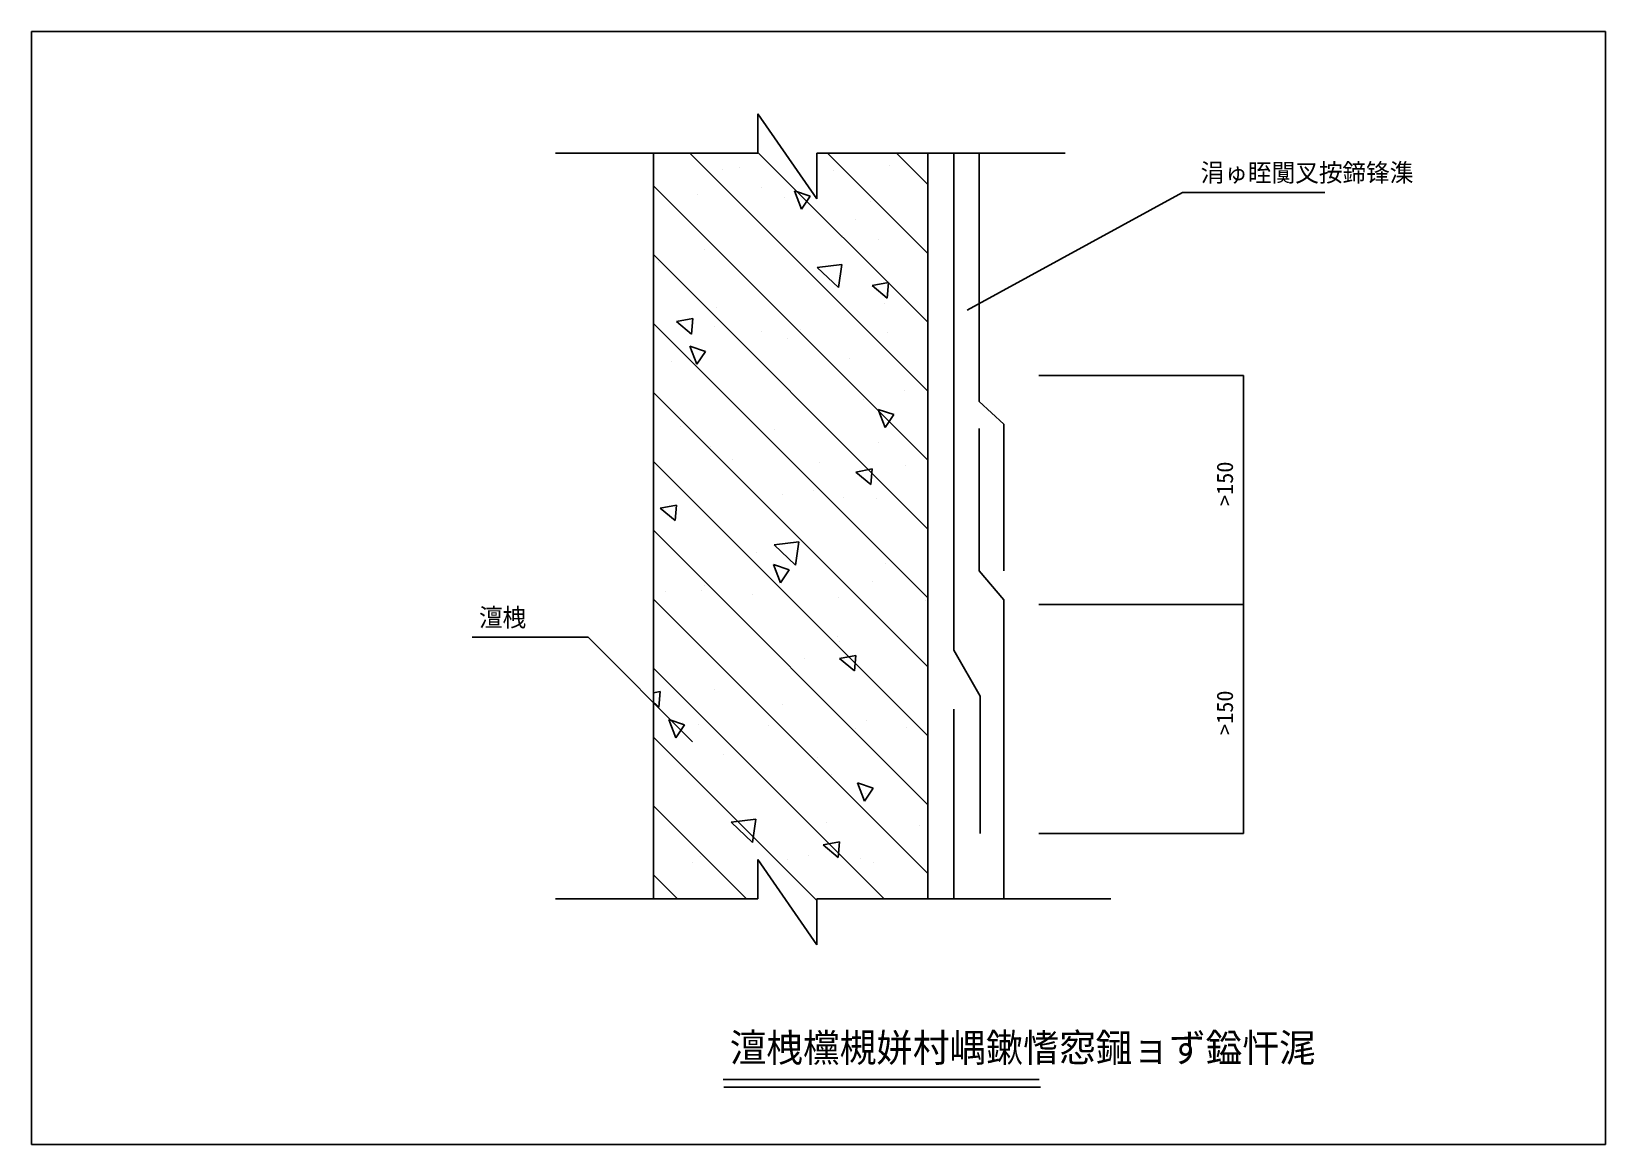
# Model space of a CAD drawing. Header units: metres. Extents: x 0 to 260, y 0 to 184.
import ezdxf

# ---------------------------------------------------------------- set-up
doc = ezdxf.new("R2010")
doc.units = ezdxf.units.M
doc.layers.add(' ', color=7, linetype='Continuous')

msp = doc.modelspace()

# ---------------------------------------------------------------- linework, layer by layer
at = {"layer": ' '}
for p, q in [((154.43, 137.72), (190.02, 157.16)), ((190.02, 157.16), (213.51, 157.16)), ((72.73, 83.73), (91.87, 83.73)), ((109.13, 66.45), (91.87, 83.73))]:
    msp.add_line(p, q, dxfattribs=at)
for p, q in [((259.82, 183.71), (0, 183.71)), ((0, 183.71), (0, 0)), ((259.82, 0), (259.82, 183.71)), ((119.92, 163.64), (119.92, 170.12)), ((119.92, 170.12), (129.62, 156.08)), ((147.96, 135.72), (119.92, 163.76)), ((86.48, 163.64), (119.92, 163.64)), ((102.66, 40.54), (102.66, 163.64)), ((147.96, 124.34), (108.66, 163.64)), ((116.91, 161.32), (116.91, 161.32)), ((129.62, 163.64), (170.6, 163.64)), ((129.62, 156.08), (129.62, 163.64)), ((147.96, 147.09), (131.41, 163.64)), ((141.7, 161.66), (141.7, 161.66)), ((147.96, 158.47), (142.79, 163.64)), ((147.96, 40.54), (147.96, 163.64)), ((152.27, 81.57), (152.27, 163.64)), ((156.44, 122.61), (156.44, 163.64)), ((114.02, 160.97), (114.02, 160.97)), ((132.41, 160.77), (132.41, 160.77)), ((147.96, 112.96), (102.66, 158.26)), ((109.99, 156.76), (109.99, 156.76)), ((120.56, 158.03), (120.56, 158.03)), ((124.27, 156.24), (124.27, 156.24)), ((127.08, 154.38), (125.93, 157.39)), ((128.52, 156.52), (125.93, 157.39)), ((127.08, 154.38), (128.52, 156.52)), ((138.55, 155.72), (138.55, 155.72)), ((135.94, 152.62), (135.94, 152.62)), ((133.83, 150.03), (133.83, 150.03)), ((139.87, 149.4), (139.87, 149.4)), ((147.96, 101.59), (102.66, 146.89)), ((103.55, 145.51), (103.55, 145.51)), ((111.14, 147.75), (111.14, 147.75)), ((133.78, 145.25), (129.71, 144.77)), ((133.19, 141.43), (129.71, 144.77)), ((133.19, 141.43), (133.78, 145.25)), ((141.44, 142.27), (138.75, 141.77)), ((141.22, 139.7), (138.75, 141.77)), ((141.22, 139.7), (141.44, 142.27)), ((113.05, 138.07), (113.05, 138.07)), ((140.73, 138.76), (140.73, 138.76)), ((147.96, 90.21), (102.66, 135.51)), ((109.17, 136.31), (106.48, 135.82)), ((108.95, 133.75), (106.48, 135.82)), ((108.95, 133.75), (109.17, 136.31)), ((112.74, 135.09), (112.74, 135.09)), ((120.47, 134.22), (120.47, 134.22)), ((124.86, 133.01), (124.86, 133.01)), ((127.02, 134.57), (127.02, 134.57)), ((141.3, 134.05), (141.3, 134.05)), ((109.81, 128.78), (108.65, 131.78)), ((111.25, 130.91), (108.65, 131.78)), ((109.81, 128.78), (111.25, 130.91)), ((105.69, 129.26), (105.69, 129.26)), ((134.97, 129.72), (134.97, 129.72)), ((166.3, 126.92), (200.09, 126.92)), ((200.07, 89.13), (200.07, 126.92)), ((147.96, 78.84), (102.66, 124.13)), ((115.44, 122.73), (115.44, 122.73)), ((137.39, 122.94), (137.39, 122.94)), ((144.16, 124.38), (144.16, 124.38)), ((160.52, 118.87), (156.44, 122.61)), ((140.92, 118.34), (139.76, 121.34)), ((142.36, 120.47), (139.76, 121.34)), ((140.92, 118.34), (142.35, 120.47)), ((107.11, 118.52), (107.11, 118.52)), ((122.61, 117.98), (122.61, 117.98)), ((156.44, 94.67), (156.44, 118.18)), ((160.52, 94.67), (160.52, 118.87)), ((112.08, 115.17), (112.08, 115.17)), ((139.77, 115.86), (139.77, 115.86)), ((147.96, 67.46), (102.66, 112.76)), ((115.76, 113.07), (115.76, 113.07)), ((130.04, 112.55), (130.04, 112.55)), ((144.32, 112.02), (144.32, 112.02)), ((138.75, 111.5), (136.06, 111)), ((138.53, 108.93), (136.06, 111)), ((138.53, 108.93), (138.75, 111.5)), ((124.03, 107.24), (124.03, 107.24)), ((129.15, 107.99), (129.15, 107.99)), ((134, 106.82), (134, 106.82)), ((139.53, 106.69), (139.53, 106.69)), ((106.48, 105.54), (103.79, 105.05)), ((106.26, 102.98), (103.79, 105.05)), ((106.26, 102.98), (106.48, 105.54)), ((147.96, 56.09), (102.66, 101.38)), ((126.09, 95.65), (122.6, 98.99)), ((126.68, 99.46), (122.61, 98.99)), ((126.09, 95.65), (126.68, 99.46)), ((119.73, 97.71), (119.73, 97.71)), ((123.64, 92.73), (122.49, 95.73)), ((125.08, 94.86), (122.49, 95.73)), ((123.64, 92.73), (125.08, 94.86)), ((140.95, 95.95), (140.95, 95.95)), ((160.52, 89.89), (156.44, 94.67)), ((104.7, 91.31), (104.7, 91.31)), ((110.67, 91.43), (110.67, 91.43)), ((111.12, 92.27), (111.12, 92.27)), ((138.8, 92.96), (138.8, 92.96)), ((147.96, 44.71), (102.66, 90.01)), ((118.98, 90.79), (118.98, 90.79)), ((133.26, 90.26), (133.26, 90.26)), ((147.54, 89.74), (147.54, 89.74)), ((160.52, 40.54), (160.52, 89.89)), ((166.3, 89.13), (200.09, 89.13)), ((166.3, 89.13), (200.09, 89.13)), ((200.07, 51.34), (200.07, 89.13)), ((133.04, 83.91), (133.04, 83.91)), ((136.06, 80.73), (133.37, 80.23)), ((133.45, 82.98), (133.45, 82.98)), ((135.83, 78.16), (136.06, 80.73)), ((156.58, 74.01), (152.27, 81.57)), ((140.75, 40.54), (102.66, 78.63)), ((127.59, 80.14), (127.59, 80.14)), ((135.83, 78.16), (133.37, 80.23)), ((103.79, 74.77), (102.66, 74.57)), ((103.57, 72.21), (102.66, 72.97)), ((103.57, 72.21), (103.79, 74.77)), ((112.81, 75.18), (112.81, 75.18)), ((156.58, 51.34), (156.58, 74.01)), ((124.03, 72.7), (124.03, 72.7)), ((152.27, 40.54), (152.27, 71.85)), ((106.37, 67.12), (105.22, 70.13)), ((107.81, 69.26), (105.22, 70.13)), ((106.37, 67.12), (107.81, 69.26)), ((107.44, 69.64), (107.44, 69.64)), ((110.15, 69.37), (110.15, 69.37)), ((121.72, 69.12), (121.72, 69.12)), ((136, 68.6), (136, 68.6)), ((137.83, 70.06), (137.83, 70.06)), ((144.51, 68.86), (144.51, 68.86)), ((129.62, 40.29), (102.66, 67.26)), ((114.22, 64.44), (114.22, 64.44)), ((129.73, 63.89), (129.73, 63.89)), ((132.07, 61.01), (132.07, 61.01)), ((137.48, 56.68), (136.33, 59.69)), ((138.92, 58.82), (136.33, 59.69)), ((137.48, 56.68), (138.92, 58.82)), ((137.74, 57.96), (137.74, 57.96)), ((118, 40.54), (102.66, 55.88)), ((119.58, 53.68), (115.5, 53.2)), ((118.99, 49.86), (115.5, 53.2)), ((118.99, 49.86), (119.58, 53.68)), ((131.15, 53.15), (131.15, 53.15)), ((146.65, 52.61), (146.65, 52.61)), ((102.72, 49.45), (102.72, 49.45)), ((133.37, 49.96), (130.68, 49.46)), ((133.14, 47.39), (130.68, 49.46)), ((133.14, 47.39), (133.37, 49.96)), ((166.3, 51.34), (200.09, 51.34)), ((110.46, 47.61), (110.46, 47.61)), ((119.92, 47.02), (129.62, 32.98)), ((119.92, 40.54), (119.92, 47.02)), ((124.74, 47.09), (124.74, 47.09)), ((128.32, 47.68), (128.32, 47.68)), ((136.86, 47.16), (136.86, 47.16)), ((106.63, 40.54), (102.66, 44.51)), ((109.18, 46.47), (109.18, 46.47)), ((139.02, 46.57), (139.02, 46.57)), ((86.48, 40.54), (119.92, 40.54)), ((129.62, 40.54), (178.15, 40.54)), ((129.62, 32.98), (129.62, 40.54)), ((114.16, 10.74), (166.36, 10.74)), ((114.3, 9.44), (166.58, 9.44)), ((0, 0), (259.82, 0))]:
    msp.add_line(p, q)

# ---------------------------------------------------------------- texts
for s, p in [('涓ゅ眰闃叉按鍗锋潗', (193, 158.92)), ('澶栧', (73.86, 85.49))]:
    msp.add_text(s, height=3, dxfattribs=at).set_placement(p)
for p in [(198.33, 105.38), (198.33, 67.59)]:
    msp.add_text('>150', height=2.7, rotation=90).set_placement(p)
msp.add_text('澶栧欓槻姘村嵎鏉愭惌鎺ョず鎰忓浘', height=4.65).set_placement((115.25, 13.65))

doc.saveas('drawing.dxf')
